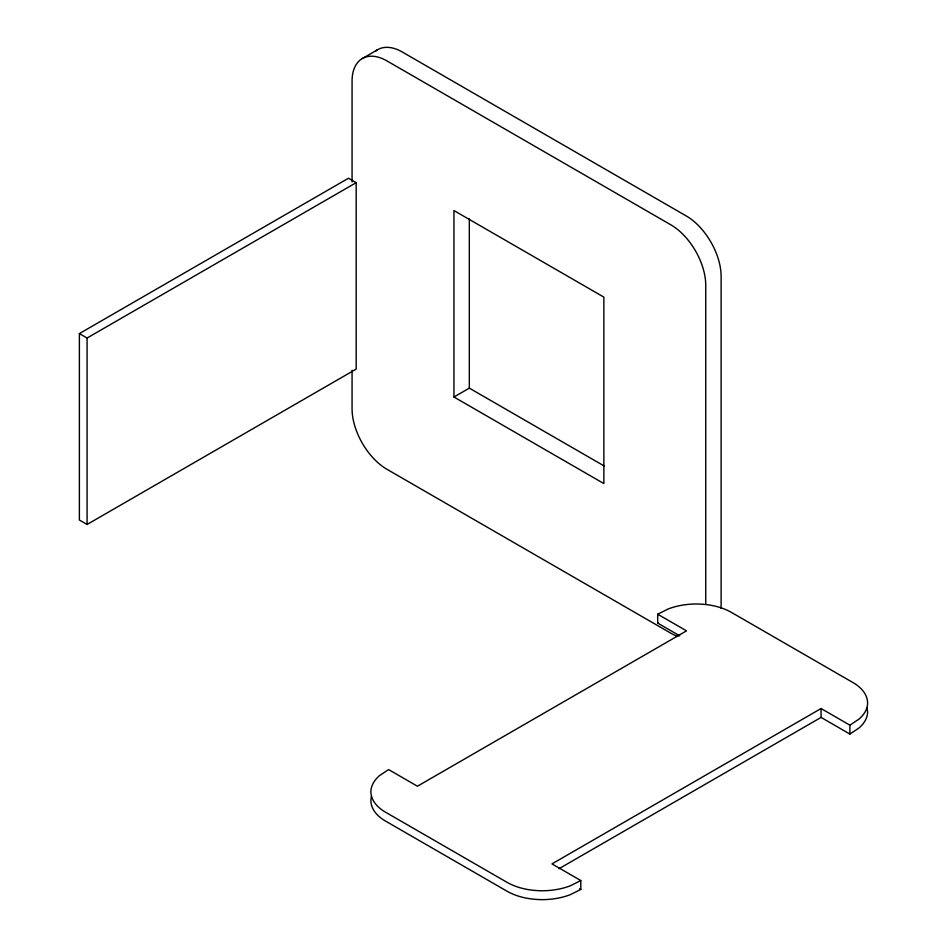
<?xml version="1.0" encoding="UTF-8"?>
<svg xmlns="http://www.w3.org/2000/svg" width="947" height="947" viewBox="0 0 947 947"><rect width="100%" height="100%" fill="white"/><g stroke="black" fill="none" stroke-linecap="round" stroke-linejoin="round"><path stroke-width="1.42" d="M362.322 58.536L377.699 49.658M79.382 333.593L348.484 178.237L356.167 182.676L356.167 369.105L87.077 524.472L79.382 520.033L79.382 333.593L87.077 338.032L356.167 182.676M453.944 397.006L603.866 483.562L603.866 297.121L453.944 210.565L453.944 397.006L469.321 388.128L604.21 466.007M679.709 635.804L657.692 623.09L657.692 614.212L668.227 608.957A51.174 29.546 0 0 1 695.82 603.985C707.918 604.044 720.182 606.222 730.883 612.082L853.59 682.929C860.87 687.226 867.606 694.21 867.618 703.171A51.174 29.546 0 0 1 859.012 719.104L849.897 725.189L821.073 708.534L551.971 863.901L580.807 880.544L580.807 889.422L570.272 894.69A51.174 29.546 0 0 1 542.678 899.65C530.58 899.591 518.317 897.413 507.616 891.553L384.896 820.706C377.628 816.409 370.893 809.425 370.881 800.464A51.174 29.546 0 0 1 371.508 796.309M657.692 623.09L658.52 622.605M558.908 868.766L821.073 717.412L849.897 734.067L859.012 727.983A51.174 29.546 0 0 0 867.618 712.049L867.038 707.918M580.807 880.544L570.272 885.812A51.174 29.546 0 0 1 542.678 890.772C530.58 890.713 518.317 888.535 507.616 882.675L384.896 811.828C377.628 807.531 370.893 800.546 370.881 791.585A51.174 29.546 0 0 1 379.487 775.652L388.601 769.568L417.426 786.223L686.516 630.856L657.692 614.212M579.564 888.712L580.807 889.422M849.897 725.189L849.897 734.067M821.073 708.534L821.073 717.412M705.74 604.162L705.74 285.272A48.972 28.268 60 0 0 701.514 263.657A49.789 28.741 60 0 0 684.397 235.827A48.972 28.268 60 0 0 670.843 224.818L386.98 60.928A48.972 28.268 60 0 0 370.372 56.228A49.789 28.741 60 0 0 354.829 67.024A48.972 28.268 60 0 0 352.071 81.075L352.071 181.871M469.321 218.899L469.321 388.128M352.071 370.23L352.071 408.867A48.972 28.268 60 0 0 356.309 430.471A49.789 28.741 60 0 0 373.426 458.312A48.972 28.268 60 0 0 386.98 469.31L670.843 633.2A48.972 28.268 60 0 0 677.851 636.431M87.077 338.032L87.077 524.472M375.45 51.221A49.789 28.741 60 0 1 385.76 47.362A48.972 28.268 60 0 1 402.357 52.049L686.22 215.94A48.972 28.268 60 0 1 699.774 226.949A49.789 28.741 60 0 1 716.879 254.779A48.972 28.268 60 0 1 721.117 276.394L721.117 604.174A48.972 28.268 60 0 1 720.939 608.175"/></g></svg>
